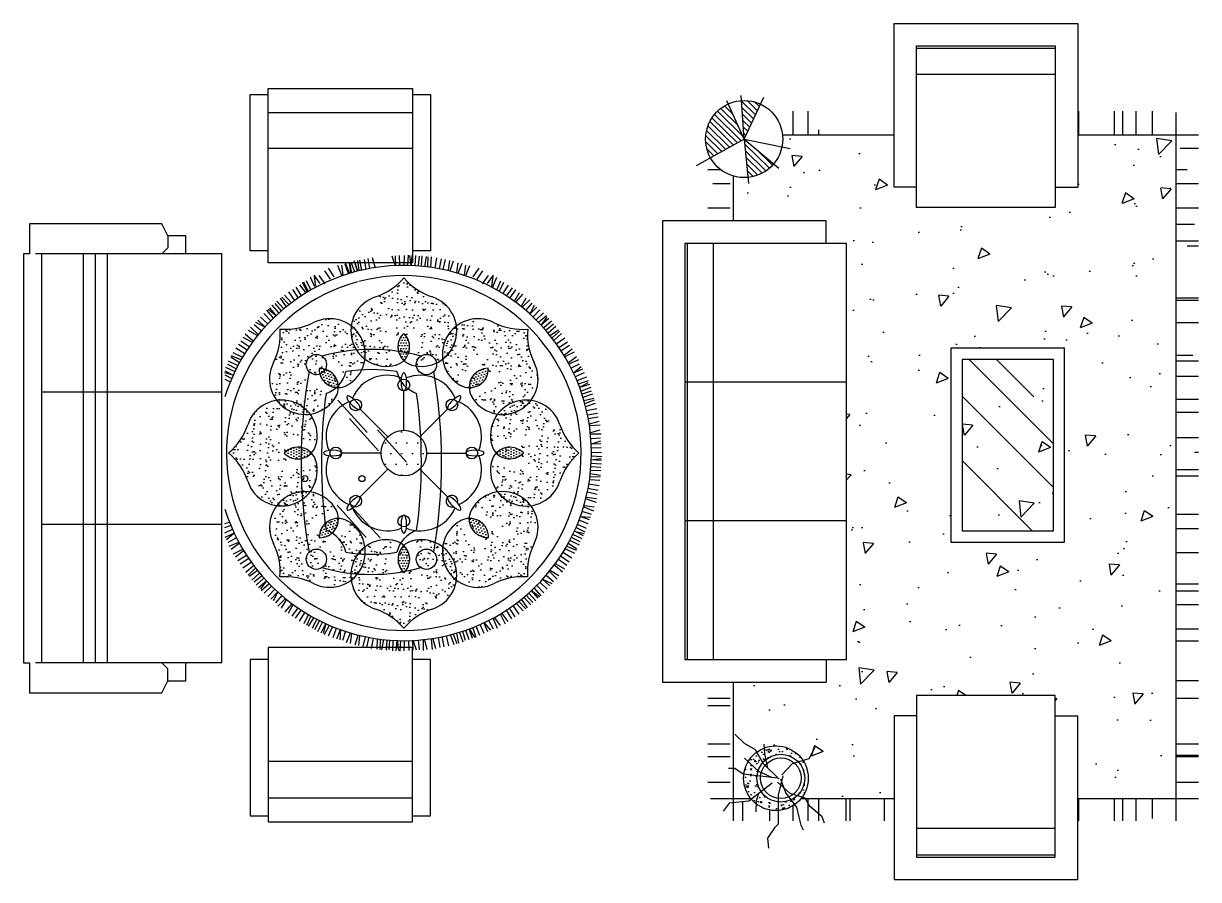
# Model space of a CAD drawing. Header units: inches. Extents: x 5.4 to 47.9, y 11.7 to 36.5.
# Drawn here: x 11.06 to 16.28, y 23.65 to 27.45 of the extents above; entities that cross this region are included whole.
import ezdxf

# ---------------------------------------------------------------- set-up
doc = ezdxf.new("R2010")
doc.units = ezdxf.units.IN
doc.header["$MEASUREMENT"] = 0
for name, color, linetype in [('02', 2, 'Continuous'), ('4', 4, 'Continuous'), ('8', 8, 'Continuous')]:
    doc.layers.add(name, color=color, linetype=linetype)

msp = doc.modelspace()

# ---------------------------------------------------------------- hatches: boundary and pattern name
at = {"layer": '8'}
h = msp.add_hatch(dxfattribs=at)
h.set_pattern_fill('ANSI31', color=256, scale=0.006, angle=359.5486, style=0)
h.set_pattern_definition([(135.4514, (14.361873, 28.790247), (0.01336385, 0.01357608), [])])
h.paths.add_polyline_path([(14.2498, 27.1117, -0.127626), (14.3344, 27.0959), (14.2616, 26.9407)])
h = msp.add_hatch(dxfattribs=at)
h.set_pattern_fill('ANSI31', color=256, scale=0.006, angle=359.5486, style=0)
h.set_pattern_definition([(135.45137, (10.571434, 49.799922), (0.013363849, 0.013576084), [])])
h.paths.add_polyline_path([(14.2616, 26.9407), (14.1913, 27.097, 0.295125), (14.0902, 26.9407, 0.127674), (14.1119, 26.8574)])
h.paths.add_polyline_path([(14.2616, 26.9407), (14.2785, 26.7702, 0.194779), (14.3924, 26.83)])
h = msp.add_hatch(dxfattribs=at)
h.set_pattern_fill('AR-RROOF', color=256, scale=0.01, angle=270, style=0)
h.set_pattern_definition([(270, (-125.73052, 72.96864), (0.254, -0.5588), [3.81, -0.508, 1.27, -0.254]), (270, (-125.60352, 72.63082), (0.33782, 0.254), [0.762, -0.08382, 1.524, -0.1905]), (270, (-125.51462, 72.84164), (0.17018, -1.3208), [2.032, -0.3556, 1.016, -0.254])])
h.paths.add_polyline_path([(14.9284, 23.911), (14.9284, 24.011), (14.5328, 24.011), (14.55, 23.9795), (14.6053, 23.9335), (14.6143, 23.911)])
h.paths.add_polyline_path([(14.9284, 26.9588), (14.9284, 27.0645), (14.3802, 27.0645, -0.177165), (14.432, 26.9588)])
h.paths.add_polyline_path([(15.7443, 27.0645), (15.7443, 26.9588), (16.181, 26.9588), (16.181, 27.0645)])
h.paths.add_polyline_path([(16.181, 23.911), (16.181, 24.011), (15.7443, 24.011), (15.7443, 23.911)])
h.paths.add_polyline_path([(14.2121, 23.992), (14.2121, 23.911), (14.4133, 23.911), (14.4133, 23.9575, -0.238927), (14.2933, 24.0075), (14.2828, 23.9994)])
h.paths.add_polyline_path([(14.5082, 23.911), (14.5039, 23.9273), (14.4947, 23.9718), (14.4858, 23.9836, -0.136349), (14.4133, 23.9575), (14.4133, 23.911)])
h.paths.add_polyline_path([(14.55, 23.9795), (14.5328, 24.011), (14.5149, 24.011, -0.069799), (14.4858, 23.9836), (14.4947, 23.9718), (14.5039, 23.9273), (14.5082, 23.911), (14.6143, 23.911), (14.6053, 23.9335)])
h = msp.add_hatch(dxfattribs=at)
h.set_pattern_fill('AR-RROOF', color=256, scale=0.01, angle=180, style=0)
h.set_pattern_definition([(180, (-125.73052, 72.96864), (-0.5588, -0.254), [3.81, -0.508, 1.27, -0.254]), (180, (-126.06834, 72.84164), (0.254, -0.33782), [0.762, -0.08382, 1.524, -0.1905]), (180, (-125.85752, 72.75274), (-1.3208, -0.17018), [2.032, -0.3556, 1.016, -0.254])])
h.paths.add_polyline_path([(16.181, 24.011), (16.281, 24.011), (16.281, 26.9588), (16.181, 26.9588)])
h.paths.add_polyline_path([(14.1006, 24.0144), (14.1989, 24.0144), (14.1989, 24.5282), (14.1006, 24.5282)])
h.paths.add_polyline_path([(14.1006, 26.5768), (14.1989, 26.5768), (14.1989, 26.7812, -0.173835), (14.1119, 26.8574), (14.1006, 26.8511)])
h = msp.add_hatch(dxfattribs=at)
h.set_pattern_fill('AR-CONC', color=256, scale=0.003, angle=180, style=0)
h.set_pattern_definition([(230, (-125.7305, 72.96864), (-0.546554, 0.0478173), [0.05715, -0.62865]), (175, (-125.7305, 72.96864), (0.1057285, -0.57317), [0.04572, -0.50292]), (280.451, (-125.77606, 72.9726), (-0.4408275, -0.52535), [0.04857, -0.53427]), (226.1842, (-125.7305, 72.81624), (-0.813237, 0.126127), [0.085725, -0.942975]), (276.6356, (-125.7983, 72.82675), (-0.7122127, -0.7422767), [0.072855, -0.801405]), (171.184, (-125.7305, 72.8162), (-0.712214, -0.7422754), [0.06858, -0.75438]), (201, (-125.8067, 72.85434), (-0.4548446, 0.3067966), [0.05715, -0.62865]), (146, (-125.8067, 72.85434), (-0.185406, -0.552564), [0.04572, -0.50292]), (251.4514, (-125.8446, 72.8799), (-0.6402495, -0.2457686), [0.04857, -0.53427]), (217.5, (-125.73052, 72.96864), (-0.0092658, -0.25366512), [0, -0.496824, 0, -0.51054, 0, -0.504825]), (187.5, (-125.73052, 72.96864), (-0.200459, -0.3005417), [0, -0.291084, 0, -0.485394, 0, -0.192405]), (147.5, (-125.5606, 72.96864), (-0.40677179, 0.01718623), [0, -0.1905, 0, -0.59436, 0, -0.78867]), (137.5, (-125.4844, 72.96864), (-0.44438754, -0.0762795), [0, -0.24765, 0, -0.394716, 0, -0.56007])])
h.paths.add_polyline_path([(14.716, 24.6279), (14.6258, 24.6279), (14.6258, 24.5282), (14.2121, 24.5282), (14.2121, 24.1436), (14.2199, 24.1436), (14.2567, 24.119), (14.2599, 24.1186, -0.940142), (14.5465, 24.1009, -0.156975), (14.5195, 24.017), (14.5315, 24.0132), (14.5328, 24.011), (14.9284, 24.011), (14.9284, 24.3785), (15.0282, 24.3785), (15.0282, 24.4686), (15.6445, 24.4686), (15.6445, 24.3785), (15.7443, 24.3785), (15.7443, 24.011), (16.181, 24.011), (16.181, 26.9588), (15.7443, 26.9588), (15.7443, 26.7266), (15.6445, 26.7266), (15.6445, 26.6364), (15.0282, 26.6364), (15.0282, 26.7266), (14.9284, 26.7266), (14.9284, 26.9588), (14.432, 26.9588, -0.026411), (14.433, 26.9407, -0.502986), (14.2121, 26.7767), (14.2121, 26.5768), (14.6258, 26.5768), (14.6258, 26.4771), (14.716, 26.4771), (14.716, 25.8607), (14.716, 25.2443)])
h.paths.add_polyline_path([(15.1805, 25.1504), (15.1805, 26.0113), (15.6861, 26.0113), (15.6861, 25.1504)], flags=16)
h.paths.add_polyline_path([(15.2303, 25.2003), (15.2303, 25.9615), (15.6362, 25.9615), (15.6362, 25.2003)], flags=0)
h = msp.add_hatch(dxfattribs=at)
h.set_pattern_fill('AR-SAND', color=256, scale=0.001148, angle=180, style=0)
h.set_pattern_definition([(142.5, (116.515305, -163.040775), (0.001836036, 0.056160169), [0, -0.04430268, 0, -0.04954905, 0, -0.0473630625]), (172.5, (116.515305, -163.040775), (-0.051582797, 0.08225568), [0, -0.02390013, 0, -0.039930705, 0, -0.0153019125]), (212.5, (116.551155, -163.040775), (-0.090766374, 0.000164917), [0, -0.01457325, 0, -0.0524637, 0, -0.068494275]), (222.5, (116.551155, -163.040775), (-0.087618103, 0.02558114), [0, -0.007286625, 0, -0.03439287, 0, -0.039347775])])
edge = h.paths.add_edge_path()
edge.add_arc((12.6716, 26.0888), 0.1581, 107.8127, 285.6497)
edge.add_arc((12.5341, 26.507), 0.2822, 288.4206, 319.6202)
edge.add_arc((12.9618, 26.5033), 0.278, 220.0906, 251.6934)
edge.add_arc((12.8262, 26.0887), 0.1581, 254.2999, 432.2377)
edge.add_arc((12.6919, 26.0167), 0.0829, 284.3889, 407.0425)
edge.add_arc((12.8064, 26.0172), 0.0836, 133.9628, 255.378)
h = msp.add_hatch(dxfattribs=at)
h.set_pattern_fill('AR-SAND', color=256, scale=0.001148, angle=135, style=0)
h.set_pattern_definition([(187.5, (219.473593, -34.431123), (-0.038412963, 0.04100951), [0, -0.04430268, 0, -0.04954905, 0, -0.0473630625]), (217.5, (219.47359, -34.43112), (-0.094638095, 0.021689004), [0, -0.02390013, 0, -0.039930705, 0, -0.0153019125]), (257.5, (219.498943, -34.405773), (-0.064298133, -0.064064905), [0, -0.01457325, 0, -0.0524637, 0, -0.068494275]), (267.5, (219.49894, -34.40577), (-0.080043952, -0.043866757), [0, -0.007286625, 0, -0.03439287, 0, -0.039347775])])
edge = h.paths.add_edge_path()
edge.add_arc((12.3102, 25.8751), 0.1581, 152.8127, 330.6497)
edge.add_arc((11.9173, 26.0736), 0.2822, 333.4206, 364.6202)
edge.add_arc((12.2223, 26.3734), 0.278, 265.0906, 296.6934)
edge.add_arc((12.4196, 25.9844), 0.1581, 299.2999, 477.2377)
edge.add_arc((12.3755, 25.8384), 0.0829, 329.3889, 452.0425)
edge.add_arc((12.4561, 25.9198), 0.0836, 178.9628, 300.378)
h = msp.add_hatch(dxfattribs=at)
h.set_pattern_fill('AR-SAND', color=256, scale=0.001148, angle=225, style=0)
h.set_pattern_definition([(97.5, (-47.227956, -181.17903), (0.04100951, 0.038412963), [0, -0.04430268, 0, -0.04954905, 0, -0.0473630625]), (127.5, (-47.227956, -181.17903), (0.021689004, 0.094638095), [0, -0.02390013, 0, -0.039930705, 0, -0.0153019125]), (167.5, (-47.202606, -181.20438), (-0.064064905, 0.064298133), [0, -0.01457325, 0, -0.0524637, 0, -0.068494275]), (177.5, (-47.202606, -181.20438), (-0.043866757, 0.080043952), [0, -0.007286625, 0, -0.03439287, 0, -0.039347775])])
edge = h.paths.add_edge_path()
edge.add_arc((13.0783, 25.9843), 0.1581, 62.8127, 240.6497)
edge.add_arc((13.2768, 26.3773), 0.2822, 243.4206, 274.6202)
edge.add_arc((13.5765, 26.0723), 0.278, 175.0906, 206.6934)
edge.add_arc((13.1876, 25.875), 0.1581, 209.2999, 387.2377)
edge.add_arc((13.0416, 25.9191), 0.0829, 239.3889, 362.0425)
edge.add_arc((13.123, 25.8385), 0.0836, 88.9628, 210.378)
h = msp.add_hatch(dxfattribs=at)
h.set_pattern_fill('DOTS', color=256, scale=0.00765, angle=180, style=0)
h.set_pattern_definition([(180, (116.515305, -163.040775), (-0.0060721875, 0.012144375), [0, -0.012144375])])
h.paths.add_polyline_path([(12.7489, 25.9566, 0.432463), (12.7484, 26.0774, 0.427632)])
h = msp.add_hatch(dxfattribs=at)
h.set_pattern_fill('AR-RROOF', color=256, scale=0.01995, angle=225, style=0)
h.set_pattern_definition([(315, (-4.46314, 29.00794), (0.429975, -1.146599), [7.60095, -1.01346, 2.53365, -0.50673]), (315, (-4.16574, 28.3522), (-0.834867, -0.118243), [1.52019, -0.16722, 3.04038, -0.38005]), (315, (-4.58855, 28.5242), (1.6231544, -2.103293), [4.05384, -0.70942, 2.02692, -0.50673])])
h.paths.add_polyline_path([(15.2303, 25.2003), (15.6362, 25.2003), (15.6362, 25.9615), (15.2303, 25.9615)])
h = msp.add_hatch(dxfattribs=at)
h.set_pattern_fill('DOTS', color=256, scale=0.00765, angle=135, style=0)
h.set_pattern_definition([(225, (219.473593, -34.431123), (-0.0128810549, 0.00429368496), [0, -0.012144375])])
h.paths.add_polyline_path([(12.4584, 25.8363, 0.432463), (12.3725, 25.9213, 0.427632)])
h = msp.add_hatch(dxfattribs=at)
h.set_pattern_fill('DOTS', color=256, scale=0.00765, angle=225, style=0)
h.set_pattern_definition([(135, (-47.227956, -181.179028), (0.00429368496, 0.0128810549), [0, -0.012144375])])
h.paths.add_polyline_path([(13.0394, 25.8362, 0.432463), (13.1245, 25.922, 0.427632)])
h = msp.add_hatch(dxfattribs=at)
h.set_pattern_fill('AR-SAND', color=256, scale=0.001148, angle=90, style=0)
h.set_pattern_definition([(232.5, (201.33534, 129.31214), (-0.056160169, 0.001836036), [0, -0.04430268, 0, -0.04954905, 0, -0.0473630625]), (262.5, (201.33534, 129.31214), (-0.08225568, -0.051582797), [0, -0.02390013, 0, -0.039930705, 0, -0.0153019125]), (302.5, (201.33534, 129.34799), (-0.000164917, -0.090766374), [0, -0.01457325, 0, -0.0524637, 0, -0.068494275]), (312.5, (201.33534, 129.34799), (-0.02558114, -0.087618103), [0, -0.007286625, 0, -0.03439287, 0, -0.039347775])])
edge = h.paths.add_edge_path()
edge.add_arc((12.2058, 25.4685), 0.1581, 197.8127, 375.6497)
edge.add_arc((11.7875, 25.331), 0.2822, 18.4206, 49.6202)
edge.add_arc((11.7913, 25.7586), 0.278, 310.0906, 341.6934)
edge.add_arc((12.2058, 25.6231), 0.1581, 344.2999, 522.2377)
edge.add_arc((12.2779, 25.4887), 0.0829, 14.3889, 137.0425)
edge.add_arc((12.2773, 25.6032), 0.0836, 223.9628, 345.378)
h = msp.add_hatch(dxfattribs=at)
h.set_pattern_fill('AR-SAND', color=256, scale=0.001148, angle=270, style=0)
h.set_pattern_definition([(52.5, (-175.83761, -78.22074), (0.056160169, -0.001836036), [0, -0.04430268, 0, -0.04954905, 0, -0.0473630625]), (82.5, (-175.83761, -78.22074), (0.08225568, 0.051582797), [0, -0.02390013, 0, -0.039930705, 0, -0.0153019125]), (122.5, (-175.83761, -78.25659), (0.000164917, 0.090766374), [0, -0.01457325, 0, -0.0524637, 0, -0.068494275]), (132.5, (-175.83761, -78.25659), (0.02558114, 0.087618103), [0, -0.007286625, 0, -0.03439287, 0, -0.039347775])])
edge = h.paths.add_edge_path()
edge.add_arc((13.292, 25.6229), 0.1581, 17.8127, 195.6497)
edge.add_arc((13.7102, 25.7604), 0.2822, 198.4206, 229.6202)
edge.add_arc((13.7064, 25.3328), 0.278, 130.0906, 161.6934)
edge.add_arc((13.2919, 25.4683), 0.1581, 164.2999, 342.2377)
edge.add_arc((13.2199, 25.6027), 0.0829, 194.3889, 317.0425)
edge.add_arc((13.2204, 25.4882), 0.0836, 43.9628, 165.378)
h = msp.add_hatch(dxfattribs=at)
h.set_pattern_fill('DOTS', color=256, scale=0.765, angle=360, style=0)
h.set_pattern_definition([(360, (8.507617, 32.763496), (0.02390625, -0.0478125), [0, -0.0478125])])
h.paths.add_polyline_path([(12.8502, 25.5457, 1), (12.6475, 25.5457, 1)])
h = msp.add_hatch(dxfattribs=at)
h.set_pattern_fill('DOTS', color=256, scale=0.00765, angle=90, style=0)
h.set_pattern_definition([(270, (201.33534, 129.312138), (-0.012144375, -0.0060721875), [0, -0.012144375])])
h.paths.add_polyline_path([(12.338, 25.5458, 0.432463), (12.2172, 25.5452, 0.427632)])
h = msp.add_hatch(dxfattribs=at)
h.set_pattern_fill('DOTS', color=256, scale=0.00765, angle=270, style=0)
h.set_pattern_definition([(90, (-175.837608, -78.22074), (0.012144375, 0.0060721875), [0, -0.012144375])])
h.paths.add_polyline_path([(13.1597, 25.5456, 0.432463), (13.2806, 25.5462, 0.427632)])
h = msp.add_hatch(dxfattribs=at)
h.set_pattern_fill('AR-SAND', color=256, scale=0.001148, angle=45, style=0)
h.set_pattern_definition([(277.5, (72.725688, 232.270426), (-0.04100951, -0.038412963), [0, -0.04430268, 0, -0.04954905, 0, -0.0473630625]), (307.5, (72.72569, 232.270426), (-0.021689004, -0.094638095), [0, -0.02390013, 0, -0.039930705, 0, -0.0153019125]), (347.5, (72.70034, 232.295776), (0.064064905, -0.064298133), [0, -0.01457325, 0, -0.0524637, 0, -0.068494275]), (357.5, (72.70034, 232.295776), (0.043866757, -0.080043952), [0, -0.007286625, 0, -0.03439287, 0, -0.039347775])])
edge = h.paths.add_edge_path()
edge.add_arc((12.4194, 25.1071), 0.1581, 242.8127, 420.6497)
edge.add_arc((12.221, 24.7141), 0.2822, 63.4206, 94.6202)
edge.add_arc((11.9212, 25.0191), 0.278, 355.0906, 386.6934)
edge.add_arc((12.3102, 25.2164), 0.1581, 29.2999, 207.2377)
edge.add_arc((12.4561, 25.1723), 0.0829, 59.3889, 182.0425)
edge.add_arc((12.3748, 25.2529), 0.0836, 268.9628, 390.378)
h = msp.add_hatch(dxfattribs=at)
h.set_pattern_fill('AR-SAND', color=256, scale=0.001148, angle=315, style=0)
h.set_pattern_definition([(7.5, (-193.97586, 85.52252), (0.038412963, -0.04100951), [0, -0.04430268, 0, -0.04954905, 0, -0.0473630625]), (37.5, (-193.97586, 85.52252), (0.094638095, -0.021689004), [0, -0.02390013, 0, -0.039930705, 0, -0.0153019125]), (77.5, (-194.00121, 85.49717), (0.064298133, 0.064064905), [0, -0.01457325, 0, -0.0524637, 0, -0.068494275]), (87.5, (-194.00121, 85.49717), (0.080043952, 0.043866757), [0, -0.007286625, 0, -0.03439287, 0, -0.039347775])])
edge = h.paths.add_edge_path()
edge.add_arc((13.1875, 25.2163), 0.1581, 332.8127, 510.6497)
edge.add_arc((13.5805, 25.0178), 0.2822, 153.4206, 184.6202)
edge.add_arc((13.2754, 24.718), 0.278, 85.0906, 116.6934)
edge.add_arc((13.0782, 25.107), 0.1581, 119.2999, 297.2377)
edge.add_arc((13.1222, 25.253), 0.0829, 149.3889, 272.0425)
edge.add_arc((13.0416, 25.1716), 0.0836, 358.9628, 480.378)
h = msp.add_hatch(dxfattribs=at)
h.set_pattern_fill('DOTS', color=256, scale=0.00765, angle=45, style=0)
h.set_pattern_definition([(315, (72.725688, 232.270426), (-0.00429368496, -0.0128810549), [0, -0.012144375])])
h.paths.add_polyline_path([(12.4583, 25.2552, 0.432463), (12.3733, 25.1694, 0.427632)])
h = msp.add_hatch(dxfattribs=at)
h.set_pattern_fill('DOTS', color=256, scale=0.00765, angle=315, style=0)
h.set_pattern_definition([(45, (-193.975861, 85.522521), (0.0128810549, -0.00429368496), [0, -0.012144375])])
h.paths.add_polyline_path([(13.0393, 25.2551, 0.432463), (13.1252, 25.1701, 0.427632)])
h = msp.add_hatch(dxfattribs=at)
h.set_pattern_fill('AR-SAND', color=256, scale=0.001148, angle=360, style=0)
h.set_pattern_definition([(322.5, (-91.017573, 214.132173), (-0.001836036, -0.056160169), [0, -0.04430268, 0, -0.04954905, 0, -0.0473630625]), (352.5, (-91.01757, 214.13217), (0.051582797, -0.08225568), [0, -0.02390013, 0, -0.039930705, 0, -0.0153019125]), (32.5, (-91.053423, 214.132173), (0.090766374, -0.000164917), [0, -0.01457325, 0, -0.0524637, 0, -0.068494275]), (42.5, (-91.05342, 214.13217), (0.087618103, -0.02558114), [0, -0.007286625, 0, -0.03439287, 0, -0.039347775])])
edge = h.paths.add_edge_path()
edge.add_arc((12.8261, 25.0026), 0.1581, 287.8127, 465.6497)
edge.add_arc((12.9636, 24.5844), 0.2822, 108.4206, 139.6202)
edge.add_arc((12.536, 24.5881), 0.278, 40.0906, 71.6934)
edge.add_arc((12.6715, 25.0026), 0.1581, 74.2999, 252.2377)
edge.add_arc((12.8059, 25.0747), 0.0829, 104.3889, 227.0425)
edge.add_arc((12.6914, 25.0742), 0.0836, 313.9628, 435.378)
h = msp.add_hatch(dxfattribs=at)
h.set_pattern_fill('DOTS', color=256, scale=0.00765, angle=360, style=0)
h.set_pattern_definition([(360, (-91.017573, 214.132173), (0.0060721875, -0.012144375), [0, -0.012144375])])
h.paths.add_polyline_path([(12.7488, 25.1348, 0.432463), (12.7494, 25.014, 0.427632)])
h = msp.add_hatch(dxfattribs=at)
h.set_pattern_fill('AR-CONC', color=256, scale=0.0004, angle=180, style=0)
h.set_pattern_definition([(310, (-3.39701, 28.159736), (0.07287387, 0.00637563), [0.00762, -0.08382]), (5, (-3.39701, 28.159736), (-0.01409713, -0.07642266), [0.006096, -0.067056]), (259.549, (-3.39094, 28.16027), (0.058777, -0.07004668), [0.006476, -0.071236]), (313.8158, (-3.39701, 28.13942), (0.1084316, 0.01681693), [0.01143, -0.12573]), (263.3644, (-3.38797, 28.14082), (0.0949617, -0.0989702), [0.009714, -0.106854]), (8.816, (-3.39701, 28.13942), (0.09496184, -0.09897005), [0.009144, -0.100584]), (339, (-3.38685, 28.144496), (0.06064595, 0.0409062), [0.00762, -0.08382]), (34, (-3.38685, 28.144496), (0.0247208, -0.0736752), [0.006096, -0.067056]), (288.5486, (-3.381796, 28.147904), (0.0853666, -0.03276914), [0.006476, -0.071236]), (322.5, (-3.39701, 28.159736), (0.00123544, -0.033822016), [0, -0.0662432, 0, -0.068072, 0, -0.06731]), (352.5, (-3.39701, 28.159736), (0.026727865, -0.04007223), [0, -0.0388112, 0, -0.0647192, 0, -0.025654]), (32.5, (-3.419666, 28.159736), (0.05423624, 0.002291498), [0, -0.0254, 0, -0.079248, 0, -0.105156]), (42.5, (-3.429826, 28.159736), (0.05925167, -0.0101706), [0, -0.03302, 0, -0.0526288, 0, -0.074676])])
edge = h.paths.add_edge_path()
edge.add_arc((14.4027, 24.1009), 0.1438, 0, 360)
edge = h.paths.add_edge_path(flags=17)
edge.add_arc((14.4246, 24.1009), 0.1063, 0, 360)

# ---------------------------------------------------------------- linework, layer by layer
at = {"layer": '02'}
for p, q in [((14.9284, 26.7266), (14.9284, 27.4542)), ((14.9284, 27.4542), (15.7443, 27.4542)), ((15.7443, 27.4542), (15.7443, 26.7266)), ((15.0282, 26.6364), (15.0282, 27.3545)), ((15.0282, 27.3545), (15.6445, 27.3545)), ((15.0282, 27.3441), (15.6445, 27.3441)), ((15.6445, 27.3545), (15.6445, 26.6364)), ((15.6445, 27.2275), (15.0282, 27.2275)), ((12.1458, 27.166), (12.787, 27.166)), ((12.1458, 26.3912), (12.1458, 27.166)), ((12.787, 27.166), (12.787, 26.3912)), ((12.0656, 26.4447), (12.0656, 27.1393)), ((12.0656, 27.1393), (12.1458, 27.1393)), ((12.787, 27.1393), (12.8672, 27.1393)), ((12.8672, 27.1393), (12.8672, 26.4447)), ((14.2616, 26.9407), (14.185, 27.111)), ((14.2616, 26.9407), (14.2483, 27.1339)), ((14.2616, 26.9407), (14.3491, 27.1272)), ((12.1458, 27.0592), (12.787, 27.0592)), ((16.181, 23.911), (16.181, 27.0588)), ((14.9284, 26.9588), (14.432, 26.9588)), ((16.281, 26.9588), (15.7443, 26.9588)), ((12.787, 26.8989), (12.1458, 26.8989)), ((14.2616, 26.9407), (14.0485, 26.8221)), ((14.2616, 26.9407), (14.4151, 26.8108)), ((14.2616, 26.9407), (14.4654, 26.8994)), ((14.2616, 26.9407), (14.2812, 26.7426)), ((14.2121, 26.7767), (14.2121, 26.5768)), ((15.0282, 26.7266), (14.9284, 26.7266)), ((15.6445, 26.7266), (15.7443, 26.7266)), ((15.6445, 26.6364), (15.0282, 26.6364)), ((11.0852, 26.5638), (11.0852, 26.4302)), ((11.673, 26.5638), (11.0852, 26.5638)), ((11.6997, 26.5104), (11.673, 26.5638)), ((14.6258, 26.5768), (13.8982, 26.5768)), ((13.8982, 26.5768), (13.8982, 24.5282)), ((14.6258, 26.4771), (14.6258, 26.5768)), ((11.6997, 26.5104), (11.6997, 26.4569)), ((11.7798, 26.5104), (11.6997, 26.5104)), ((11.7798, 26.4302), (11.7798, 26.5104)), ((11.0852, 26.4302), (11.0585, 26.4302)), ((11.0585, 26.4302), (11.0585, 24.6134)), ((11.9401, 26.4302), (11.1119, 26.4302)), ((11.1386, 26.4302), (11.1386, 24.6134)), ((11.3256, 24.6134), (11.3256, 26.4302)), ((11.3791, 24.6134), (11.3791, 26.4302)), ((11.4325, 24.6134), (11.4325, 26.4302)), ((11.6997, 26.4569), (11.673, 26.4302)), ((11.9401, 24.6134), (11.9401, 26.4302)), ((12.1458, 26.4447), (12.0656, 26.4447)), ((12.8672, 26.4447), (12.787, 26.4447)), ((13.9979, 26.4771), (13.9979, 24.6279)), ((14.716, 26.4771), (13.9979, 26.4771)), ((14.0083, 26.4771), (14.0083, 24.6279)), ((14.1249, 24.6279), (14.1249, 26.4771)), ((14.716, 24.6279), (14.716, 26.4771)), ((12.787, 26.3912), (12.1458, 26.3912)), ((12.4739, 26.3351), (12.4559, 26.3785)), ((12.4794, 26.3374), (12.4733, 26.3805)), ((12.5032, 26.3429), (12.4884, 26.385)), ((12.5077, 26.3455), (12.4897, 26.3889)), ((12.5133, 26.3478), (12.5072, 26.3909)), ((12.5179, 26.3451), (12.5082, 26.3906)), ((12.5313, 26.3506), (12.5154, 26.3923)), ((12.5425, 26.356), (12.5284, 26.3997)), ((12.544, 26.3546), (12.5292, 26.3967)), ((12.5497, 26.3577), (12.5447, 26.4013)), ((12.5626, 26.357), (12.5529, 26.4026)), ((12.5818, 26.3611), (12.5737, 26.406)), ((12.5981, 26.3651), (12.5909, 26.4097)), ((12.6222, 26.3711), (12.6102, 26.4133)), ((12.7115, 26.3771), (12.697, 26.4205)), ((12.7103, 26.4217), (12.7115, 26.3771)), ((12.7284, 26.4229), (12.7296, 26.3783)), ((12.7501, 26.4241), (12.7489, 26.3795)), ((12.7682, 26.4253), (12.7645, 26.3783)), ((12.7814, 26.3783), (12.7754, 26.4229)), ((12.7851, 26.4241), (12.7814, 26.3783)), ((12.8007, 26.4241), (12.7983, 26.3783)), ((12.8164, 26.4205), (12.8128, 26.3783)), ((12.8273, 26.3771), (12.8297, 26.4217)), ((12.8417, 26.3735), (12.8502, 26.4193)), ((12.8562, 26.3735), (12.8574, 26.4181)), ((12.8695, 26.3723), (12.8719, 26.4169)), ((12.8876, 26.3675), (12.896, 26.4133)), ((12.9069, 26.3639), (12.9165, 26.4085)), ((12.9235, 26.3613), (12.9338, 26.4053)), ((12.948, 26.3577), (12.953, 26.4013)), ((12.9552, 26.356), (12.9694, 26.3997)), ((12.9844, 26.3478), (12.9905, 26.3909)), ((12.99, 26.3455), (13.008, 26.3889)), ((13.0183, 26.3374), (13.0244, 26.3805)), ((13.0239, 26.3351), (13.0419, 26.3785)), ((12.3527, 26.2843), (12.3347, 26.3278)), ((12.3766, 26.2984), (12.3507, 26.3359)), ((12.3583, 26.2867), (12.3522, 26.3298)), ((12.3988, 26.2975), (12.3724, 26.3341)), ((12.4235, 26.3179), (12.3976, 26.3554)), ((12.44, 26.3286), (12.4147, 26.3677)), ((13.0577, 26.3286), (13.0831, 26.3677)), ((13.0742, 26.3179), (13.1002, 26.3554)), ((13.099, 26.2975), (13.1254, 26.3341)), ((13.1211, 26.2984), (13.1471, 26.3359)), ((13.1394, 26.2867), (13.1455, 26.3298)), ((13.145, 26.2843), (13.163, 26.3278)), ((12.2801, 26.2344), (12.2553, 26.2728)), ((12.2936, 26.2443), (12.2698, 26.2828)), ((12.3136, 26.2591), (12.2863, 26.2935)), ((12.3198, 26.263), (12.2989, 26.304)), ((12.3233, 26.2645), (12.304, 26.3048)), ((12.3351, 26.2707), (12.3169, 26.3114)), ((13.1626, 26.2707), (13.1808, 26.3114)), ((13.1744, 26.2645), (13.1937, 26.3048)), ((13.1893, 26.2531), (13.2146, 26.2922)), ((13.2058, 26.2424), (13.2317, 26.2799)), ((13.2201, 26.2337), (13.2465, 26.2703)), ((12.2144, 26.1875), (12.1846, 26.2207)), ((12.2272, 26.1952), (12.2008, 26.2335)), ((12.2374, 26.2054), (12.2067, 26.2378)), ((12.2476, 26.2139), (12.2178, 26.2472)), ((12.2639, 26.2233), (12.2374, 26.2617)), ((13.2414, 26.2209), (13.2627, 26.2593)), ((13.2474, 26.2166), (13.2772, 26.2516)), ((13.2713, 26.1979), (13.2934, 26.2354)), ((13.2755, 26.1936), (13.3088, 26.2268)), ((12.1266, 26.1661), (12.1573, 26.1338)), ((12.1385, 26.1798), (12.1692, 26.144)), ((12.1811, 26.1559), (12.1453, 26.1832)), ((12.1513, 26.1909), (12.1811, 26.1559)), ((12.1624, 26.202), (12.1931, 26.1679)), ((12.176, 26.2105), (12.2033, 26.1781)), ((13.2909, 26.1783), (13.319, 26.2115)), ((13.3088, 26.162), (13.3292, 26.203)), ((13.3395, 26.1944), (13.3088, 26.162)), ((13.3531, 26.1825), (13.3224, 26.1501)), ((13.3693, 26.168), (13.3369, 26.1373)), ((12.1163, 26.0877), (12.0831, 26.1158)), ((12.1325, 26.1056), (12.0916, 26.1261)), ((12.1001, 26.1363), (12.1325, 26.1056)), ((12.1121, 26.1499), (12.1445, 26.1193)), ((13.383, 26.156), (13.3472, 26.1254)), ((13.3591, 26.1134), (13.3864, 26.1492)), ((13.394, 26.1433), (13.3591, 26.1134)), ((13.4051, 26.1322), (13.3711, 26.1015)), ((13.4137, 26.1185), (13.3813, 26.0913)), ((12.0779, 26.0442), (12.043, 26.074)), ((12.0967, 26.0681), (12.0592, 26.0902)), ((12.101, 26.0724), (12.0677, 26.1056)), ((13.3907, 26.0802), (13.4239, 26.11)), ((13.3983, 26.0674), (13.4367, 26.0938)), ((13.4086, 26.0571), (13.441, 26.0878)), ((13.4171, 26.0469), (13.4503, 26.0767)), ((12.0415, 25.9861), (12.0024, 26.0115)), ((12.0522, 26.0026), (12.0147, 26.0286)), ((12.0609, 26.0169), (12.0242, 26.0433)), ((12.0737, 26.0383), (12.0353, 26.0595)), ((13.4265, 26.0307), (13.4648, 26.0571)), ((13.4376, 26.0145), (13.4759, 26.0392)), ((13.4475, 26.001), (13.4859, 26.0247)), ((13.4623, 25.981), (13.4967, 26.0083)), ((15.6861, 26.0113), (15.1805, 26.0113)), ((15.1805, 26.0113), (15.1805, 25.1504)), ((15.6861, 25.1504), (15.6861, 26.0113)), ((12.0183, 25.9461), (11.9793, 25.9714)), ((12.0239, 25.9595), (11.9832, 25.9776)), ((12.0301, 25.9713), (11.9898, 25.9906)), ((13.4662, 25.9748), (13.5071, 25.9957)), ((13.4811, 25.9483), (13.5159, 25.9745)), ((13.4834, 25.9427), (13.5268, 25.9607)), ((15.6362, 25.9615), (15.2303, 25.9615)), ((15.2303, 25.9615), (15.2303, 25.2003)), ((15.6362, 25.2003), (15.6362, 25.9615)), ((11.9531, 25.9115), (11.9908, 25.8922)), ((11.9559, 25.9276), (11.9973, 25.9078)), ((11.9652, 25.9407), (12.0028, 25.9212)), ((12.0095, 25.9341), (11.9692, 25.9534)), ((13.4917, 25.9227), (13.5304, 25.9426)), ((13.502, 25.9009), (13.5366, 25.9308)), ((13.5428, 25.919), (13.502, 25.9009)), ((11.9908, 25.8922), (11.9531, 25.9022)), ((11.9531, 25.8925), (11.9844, 25.8766)), ((11.9531, 25.8734), (11.9772, 25.8626)), ((13.5508, 25.9028), (13.5101, 25.8846)), ((13.5602, 25.8832), (13.5186, 25.8672)), ((13.5683, 25.8669), (13.5235, 25.8523)), ((13.5299, 25.8367), (13.5688, 25.8593)), ((14.716, 25.8607), (13.9979, 25.8607)), ((11.9401, 25.8157), (11.1386, 25.8157)), ((12.7489, 25.647), (12.7489, 25.8208)), ((13.5736, 25.8509), (13.5299, 25.8367)), ((13.5796, 25.8364), (13.5364, 25.8211)), ((13.5823, 25.8205), (13.5419, 25.8077)), ((13.5463, 25.7939), (13.5885, 25.8087)), ((12.5853, 25.6373), (12.4559, 25.7805)), ((13.5485, 25.7791), (13.5941, 25.7889)), ((13.5541, 25.7658), (13.5957, 25.7817)), ((13.558, 25.753), (13.6002, 25.7679)), ((12.6364, 25.5555), (12.507, 25.6987)), ((12.6772, 25.6173), (12.5544, 25.7402)), ((12.8205, 25.6173), (12.9434, 25.7402)), ((13.5605, 25.7345), (13.6061, 25.7442)), ((13.5646, 25.7153), (13.6095, 25.7234)), ((13.5686, 25.699), (13.6132, 25.7062)), ((12.7608, 25.5055), (12.6314, 25.6486)), ((13.5746, 25.6749), (13.6168, 25.6869)), ((13.5758, 25.6676), (13.6216, 25.6712)), ((13.5794, 25.6375), (13.6216, 25.6483)), ((13.5794, 25.6314), (13.6264, 25.6314)), ((13.5794, 25.6097), (13.6228, 25.6133)), ((13.5806, 25.5856), (13.624, 25.6001)), ((12.6475, 25.5457), (12.4738, 25.5457)), ((12.8502, 25.5457), (13.0239, 25.5457)), ((13.6252, 25.5868), (13.5806, 25.5856)), ((13.6264, 25.5687), (13.5818, 25.5675)), ((13.6276, 25.547), (13.583, 25.5482)), ((13.6288, 25.5289), (13.5818, 25.5325)), ((13.5818, 25.5156), (13.6264, 25.5217)), ((13.6276, 25.512), (13.5818, 25.5156)), ((13.6276, 25.4963), (13.5818, 25.4988)), ((12.6772, 25.4741), (12.5544, 25.3512)), ((12.8205, 25.4741), (12.9434, 25.3512)), ((13.577, 25.4553), (13.6228, 25.4469)), ((13.577, 25.4409), (13.6216, 25.4397)), ((13.5806, 25.4698), (13.6252, 25.4674)), ((13.624, 25.4807), (13.5818, 25.4843)), ((13.5674, 25.3902), (13.612, 25.3806)), ((13.571, 25.4095), (13.6168, 25.4011)), ((13.5758, 25.4276), (13.6204, 25.4252)), ((13.5595, 25.3419), (13.6032, 25.3277)), ((13.5612, 25.349), (13.6047, 25.344)), ((13.5648, 25.3736), (13.6088, 25.3632)), ((12.5819, 25.1703), (12.4525, 25.3135)), ((12.6433, 25.1682), (12.5138, 25.3114)), ((13.5407, 25.287), (13.5822, 25.2738)), ((13.549, 25.3071), (13.5924, 25.2891)), ((13.5513, 25.3126), (13.5944, 25.3065)), ((11.9401, 25.2279), (11.1386, 25.2279)), ((11.9531, 25.2322), (11.9743, 25.2391)), ((13.5612, 25.2106), (13.5205, 25.2288)), ((13.5684, 25.2311), (13.5268, 25.2471)), ((13.5742, 25.2483), (13.5326, 25.2643)), ((13.5326, 25.2643), (13.5782, 25.261)), ((14.716, 25.2443), (13.9979, 25.2443)), ((11.9531, 25.2142), (11.9792, 25.2242)), ((11.9531, 25.1914), (11.9877, 25.2068)), ((11.955, 25.1724), (11.9957, 25.1905)), ((11.9957, 25.1905), (11.9612, 25.1606)), ((13.5418, 25.1638), (13.5005, 25.1836)), ((13.5069, 25.1992), (13.5504, 25.1877)), ((13.5478, 25.1783), (13.5069, 25.1992)), ((13.5554, 25.1934), (13.5134, 25.2148)), ((15.2303, 25.2003), (15.6362, 25.2003)), ((12.006, 25.1687), (11.9673, 25.1488)), ((12.0143, 25.1487), (11.9709, 25.1307)), ((12.0167, 25.1431), (11.9818, 25.1169)), ((13.4738, 25.1319), (13.5146, 25.1137)), ((13.4794, 25.1453), (13.5185, 25.12)), ((13.4883, 25.1573), (13.5285, 25.138)), ((13.5325, 25.1507), (13.4949, 25.1702)), ((15.1805, 25.1504), (15.6861, 25.1504)), ((12.0315, 25.1166), (11.9906, 25.0957)), ((12.0354, 25.1104), (12.0011, 25.0831)), ((12.0502, 25.0904), (12.0118, 25.0667)), ((12.0601, 25.0769), (12.0218, 25.0522)), ((13.4369, 25.0745), (13.4735, 25.0481)), ((13.4456, 25.0888), (13.4831, 25.0628)), ((13.4563, 25.1053), (13.4954, 25.0799)), ((13.4677, 25.1201), (13.5079, 25.1008)), ((12.0712, 25.0607), (12.0329, 25.0343)), ((12.0806, 25.0445), (12.0474, 25.0147)), ((12.0892, 25.0342), (12.0568, 25.0036)), ((12.0994, 25.024), (12.061, 24.9976)), ((13.3968, 25.019), (13.43, 24.9858)), ((13.401, 25.0233), (13.4385, 25.0012)), ((13.4198, 25.0472), (13.4547, 25.0174)), ((13.4241, 25.0531), (13.4624, 25.0319)), ((12.1071, 25.0112), (12.0738, 24.9814)), ((12.0841, 24.9729), (12.1164, 25.0001)), ((12.0926, 24.9592), (12.1267, 24.9899)), ((12.1037, 24.9481), (12.1386, 24.978)), ((12.1386, 24.978), (12.1114, 24.9422)), ((12.1148, 24.9353), (12.1506, 24.966)), ((13.3857, 24.9415), (13.3533, 24.9721)), ((13.3976, 24.9551), (13.3652, 24.9858)), ((13.3652, 24.9858), (13.4061, 24.9653)), ((13.3814, 25.0037), (13.4147, 24.9756)), ((12.1284, 24.9234), (12.1608, 24.9541)), ((12.1446, 24.9089), (12.1753, 24.9413)), ((12.1583, 24.897), (12.1889, 24.9293)), ((12.1889, 24.9293), (12.1685, 24.8884)), ((12.2068, 24.9131), (12.1787, 24.8799)), ((13.3217, 24.8809), (13.2944, 24.9133)), ((13.3353, 24.8894), (13.3047, 24.9235)), ((13.3166, 24.9355), (13.3524, 24.9082)), ((13.3464, 24.9005), (13.3166, 24.9355)), ((13.3592, 24.9116), (13.3285, 24.9474)), ((13.3712, 24.9252), (13.3405, 24.9576)), ((12.2222, 24.8978), (12.189, 24.8646)), ((12.2265, 24.8935), (12.2043, 24.856)), ((12.2503, 24.8748), (12.2205, 24.8398)), ((12.2563, 24.8705), (12.235, 24.8321)), ((13.2339, 24.8681), (13.2603, 24.8297)), ((13.2501, 24.8775), (13.2799, 24.8442)), ((13.2603, 24.886), (13.291, 24.8536)), ((13.2705, 24.8962), (13.297, 24.8579)), ((13.2833, 24.9039), (13.3132, 24.8707)), ((12.2776, 24.8577), (12.2512, 24.8211)), ((12.292, 24.849), (12.266, 24.8115)), ((12.3084, 24.8383), (12.2831, 24.7992)), ((12.3233, 24.8269), (12.304, 24.7866)), ((12.3351, 24.8207), (12.3169, 24.78)), ((12.3485, 24.8152), (12.3231, 24.7761)), ((13.1459, 24.8112), (13.1639, 24.7678)), ((13.1515, 24.8135), (13.1777, 24.7787)), ((13.178, 24.8284), (13.1988, 24.7874)), ((13.1842, 24.8323), (13.2115, 24.7979)), ((13.2042, 24.847), (13.2279, 24.8086)), ((13.2177, 24.857), (13.2424, 24.8186)), ((12.3605, 24.8063), (12.3412, 24.766)), ((12.3539, 24.7621), (12.3734, 24.7996)), ((12.367, 24.7527), (12.3867, 24.7941)), ((12.3815, 24.7467), (12.4023, 24.7876)), ((12.4023, 24.7876), (12.3908, 24.7441)), ((12.3966, 24.7392), (12.4179, 24.7812)), ((12.4138, 24.7333), (12.432, 24.7741)), ((12.4343, 24.7261), (12.4503, 24.7678)), ((12.4515, 24.7203), (12.4674, 24.762)), ((12.4674, 24.762), (12.4642, 24.7164)), ((13.0395, 24.715), (13.0243, 24.7582)), ((13.0399, 24.7646), (13.0625, 24.7258)), ((13.054, 24.721), (13.0399, 24.7646)), ((13.0701, 24.7263), (13.0555, 24.7711)), ((13.0864, 24.7343), (13.0704, 24.776)), ((13.1059, 24.7438), (13.0878, 24.7845)), ((13.1222, 24.7518), (13.104, 24.7925)), ((13.104, 24.7925), (13.134, 24.758)), ((13.1259, 24.8029), (13.1458, 24.7642)), ((12.4902, 24.7539), (12.4769, 24.7124)), ((12.5102, 24.7456), (12.4922, 24.7021)), ((12.5158, 24.7433), (12.5097, 24.7001)), ((12.545, 24.7351), (12.5309, 24.6914)), ((12.5522, 24.7334), (12.5472, 24.6898)), ((12.5768, 24.7297), (12.5664, 24.6858)), ((12.5934, 24.7272), (12.5837, 24.6826)), ((12.6127, 24.7236), (12.6042, 24.6778)), ((12.6308, 24.7188), (12.6283, 24.6742)), ((12.644, 24.7176), (12.6428, 24.673)), ((12.6585, 24.7176), (12.6501, 24.6718)), ((12.673, 24.7139), (12.6706, 24.6694)), ((12.6838, 24.6706), (12.6874, 24.7127)), ((12.6995, 24.6669), (12.7019, 24.7127)), ((12.7152, 24.6669), (12.7188, 24.7127)), ((12.7188, 24.7127), (12.7248, 24.6682)), ((12.7321, 24.6657), (12.7357, 24.7127)), ((12.7502, 24.6669), (12.7514, 24.7115)), ((12.7719, 24.6682), (12.7707, 24.7127)), ((12.79, 24.6694), (12.7888, 24.7139)), ((12.7888, 24.7139), (12.8032, 24.6706)), ((12.8129, 24.7152), (12.8165, 24.6718)), ((12.8346, 24.7152), (12.8346, 24.6682)), ((12.8406, 24.7152), (12.8515, 24.673)), ((12.8708, 24.7188), (12.8744, 24.673)), ((12.878, 24.72), (12.8901, 24.6778)), ((12.9021, 24.726), (12.9094, 24.6814)), ((12.9184, 24.73), (12.9266, 24.6851)), ((12.9376, 24.734), (12.9474, 24.6885)), ((12.9562, 24.7365), (12.971, 24.6944)), ((12.9689, 24.7405), (12.9849, 24.6988)), ((12.9823, 24.746), (12.992, 24.7005)), ((12.997, 24.7482), (13.0119, 24.7061)), ((13.0237, 24.7123), (13.0109, 24.7526)), ((12.1458, 24.6821), (12.1458, 23.9073)), ((12.787, 24.6821), (12.1458, 24.6821)), ((12.787, 23.9073), (12.787, 24.6821)), ((11.0585, 24.6134), (11.0852, 24.6134)), ((11.0852, 24.6134), (11.0852, 24.4798)), ((11.9401, 24.6134), (11.1119, 24.6134)), ((11.6997, 24.5867), (11.673, 24.6134)), ((11.7798, 24.5333), (11.7798, 24.6134)), ((12.0656, 24.6287), (12.0656, 23.934)), ((12.1458, 24.6287), (12.0656, 24.6287)), ((12.8672, 24.6287), (12.787, 24.6287)), ((12.8672, 23.934), (12.8672, 24.6287)), ((13.9979, 24.6279), (14.716, 24.6279)), ((14.6258, 24.6279), (14.6258, 24.5282)), ((11.6997, 24.5333), (11.6997, 24.5867)), ((11.673, 24.4798), (11.6997, 24.5333)), ((11.6997, 24.5333), (11.7798, 24.5333)), ((13.8982, 24.5282), (14.6258, 24.5282)), ((14.2121, 24.5282), (14.2121, 23.911)), ((11.0852, 24.4798), (11.673, 24.4798)), ((15.6445, 24.4686), (15.0282, 24.4686)), ((15.0282, 24.4686), (15.0282, 23.7506)), ((15.6445, 23.7506), (15.6445, 24.4686)), ((15.0282, 24.3785), (14.9284, 24.3785)), ((14.9284, 24.3785), (14.9284, 23.6508)), ((15.6445, 24.3785), (15.7443, 24.3785)), ((15.7443, 23.6508), (15.7443, 24.3785)), ((14.2628, 24.2555), (14.2199, 24.2969)), ((14.312, 24.2264), (14.2628, 24.2555)), ((14.3534, 24.211), (14.3504, 24.2524)), ((14.55, 24.188), (14.5776, 24.2386)), ((14.3273, 24.1313), (14.2628, 24.1896)), ((14.3473, 24.165), (14.312, 24.2264)), ((14.3674, 24.1454), (14.3534, 24.211)), ((14.4763, 24.1666), (14.55, 24.188)), ((12.787, 24.1745), (12.1458, 24.1745)), ((14.2199, 24.1436), (14.1922, 24.1436)), ((14.2567, 24.119), (14.2199, 24.1436)), ((14.3872, 24.1022), (14.3273, 24.1313)), ((14.4179, 24.096), (14.3473, 24.165)), ((14.4287, 24.116), (14.4763, 24.1666)), ((14.4102, 24.1006), (14.2567, 24.119)), ((14.3857, 24.0791), (14.2828, 23.9994)), ((14.4102, 24.0837), (14.464, 24.0347)), ((14.4333, 24.1114), (14.4133, 24.0255)), ((14.4225, 24.096), (14.4471, 24.0347)), ((14.3258, 24.0327), (14.315, 23.9994)), ((14.4133, 24.0255), (14.4133, 23.8966)), ((14.4471, 24.0347), (14.4947, 23.9718)), ((14.464, 24.0347), (14.5315, 24.0132)), ((12.1458, 24.0142), (12.787, 24.0142)), ((14.1121, 24.011), (14.2904, 24.011)), ((14.1953, 23.9902), (14.1676, 23.9549)), ((14.2828, 23.9994), (14.1953, 23.9902)), ((14.315, 23.9994), (14.3135, 23.9519)), ((14.4947, 23.9718), (14.5039, 23.9273)), ((14.5149, 24.011), (14.9284, 24.011)), ((14.5315, 24.0132), (14.55, 23.9795)), ((14.55, 23.9795), (14.6053, 23.9335)), ((15.7443, 24.011), (16.281, 24.011)), ((12.0656, 23.934), (12.1458, 23.934)), ((12.787, 23.934), (12.8672, 23.934)), ((14.5039, 23.9273), (14.5131, 23.892)), ((14.6053, 23.9335), (14.6175, 23.9028)), ((12.1458, 23.9073), (12.787, 23.9073)), ((14.3964, 23.8798), (14.3657, 23.8338)), ((14.4133, 23.8966), (14.3964, 23.8798)), ((14.5131, 23.892), (14.5239, 23.8721)), ((15.6445, 23.8775), (15.0282, 23.8775)), ((14.3657, 23.8338), (14.3703, 23.7893)), ((15.0282, 23.7609), (15.6445, 23.7609)), ((15.0282, 23.7506), (15.6445, 23.7506)), ((14.9284, 23.6508), (15.7443, 23.6508))]:
    msp.add_line(p, q, dxfattribs=at)
for centre, radius in [((14.2616, 26.9407), 0.1714), ((12.3601, 25.9388), 0.045), ((12.8493, 25.9388), 0.045), ((12.7489, 25.8482), 0.026), ((12.535, 25.7596), 0.026), ((12.9627, 25.7596), 0.026), ((12.7489, 25.5457), 0.1013), ((12.4464, 25.5457), 0.026), ((13.0513, 25.5457), 0.026), ((12.3088, 25.4323), 0.0136), ((12.5627, 25.4323), 0.0136), ((12.535, 25.3318), 0.026), ((12.7489, 25.2432), 0.026), ((12.3601, 25.0738), 0.045), ((12.8493, 25.0738), 0.045), ((14.4246, 24.1009), 0.1063), ((14.4246, 24.1009), 0.0903)]:
    msp.add_circle(centre, radius, dxfattribs=at)
for centre, radius, start, end in [((12.7489, 25.5457), 0.8338, 197.3822, 162.6178), ((12.7489, 25.5457), 0.788, 105.1361, 104.6668), ((12.5341, 26.507), 0.2822, 288.4206, 319.6202), ((12.9618, 26.5033), 0.278, 220.0906, 251.6934), ((12.6716, 26.0888), 0.1581, 107.8127, 285.6497), ((12.8262, 26.0887), 0.1581, 254.2999, 72.2377), ((12.2223, 26.3734), 0.278, 265.0906, 296.6934), ((12.4196, 25.9844), 0.1581, 299.2999, 117.2377), ((13.0783, 25.9843), 0.1581, 62.8127, 240.6497), ((13.2768, 26.3773), 0.2822, 243.4206, 274.6202), ((11.9173, 26.0736), 0.2822, 333.4206, 4.6202), ((12.6919, 26.0167), 0.0829, 284.3889, 47.0425), ((12.8064, 26.0172), 0.0836, 133.9628, 255.378), ((13.5765, 26.0723), 0.278, 175.0906, 206.6934), ((12.6047, 25.1909), 0.8154, 74.3779, 105.6221), ((12.3102, 25.8751), 0.1581, 152.8127, 330.6497), ((14.6153, 25.5063), 2.3228, 170.0481, 189.9519), ((12.3755, 25.8384), 0.0829, 329.3889, 92.0425), ((12.4561, 25.9198), 0.0836, 178.9628, 300.378), ((12.3601, 25.9388), 0.135, 288.7449, 346.5464), ((12.6047, 25.1909), 0.7254, 81.0111, 98.9889), ((12.8493, 25.9388), 0.135, 193.4536, 251.2551), ((10.594, 25.5063), 2.3228, 350.0481, 9.9519), ((13.0416, 25.9191), 0.0829, 239.3889, 2.0425), ((13.123, 25.8385), 0.0836, 88.9628, 210.378), ((13.1876, 25.875), 0.1581, 209.2999, 27.2377), ((12.676, 25.7217), 0.1695, 68.6608, 156.3392), ((12.8218, 25.7217), 0.1695, 23.6608, 111.3392), ((14.6153, 25.5063), 2.2328, 172.1576, 187.8424), ((10.594, 25.5063), 2.2328, 352.1576, 7.8424), ((12.2058, 25.6231), 0.1581, 344.2999, 162.2377), ((12.5729, 25.6186), 0.1695, 113.6608, 201.3392), ((12.9248, 25.6186), 0.1695, 338.6608, 66.3392), ((13.292, 25.6229), 0.1581, 17.8127, 195.6497), ((11.7913, 25.7586), 0.278, 310.0906, 341.6934), ((13.7102, 25.7604), 0.2822, 198.4206, 229.6202), ((11.7875, 25.331), 0.2822, 18.4206, 49.6202), ((12.2773, 25.6032), 0.0836, 223.9628, 345.378), ((12.2779, 25.4887), 0.0829, 14.3889, 137.0425), ((13.2199, 25.6027), 0.0829, 194.3889, 317.0425), ((13.2204, 25.4882), 0.0836, 43.9628, 165.378), ((13.7064, 25.3328), 0.278, 130.0906, 161.6934), ((12.2058, 25.4685), 0.1581, 197.8127, 15.6497), ((12.5729, 25.4728), 0.1695, 158.6608, 246.3392), ((12.9248, 25.4728), 0.1695, 293.6608, 21.3392), ((13.2919, 25.4683), 0.1581, 164.2999, 342.2377), ((12.3102, 25.2164), 0.1581, 29.2999, 207.2377), ((12.9627, 25.3318), 0.026, 342.7044, 287.2956), ((13.1875, 25.2163), 0.1581, 332.8127, 150.6497), ((12.3748, 25.2529), 0.0836, 268.9628, 30.378), ((12.676, 25.3697), 0.1695, 203.6608, 291.3392), ((12.8218, 25.3697), 0.1695, 248.6608, 336.3392), ((13.1222, 25.253), 0.0829, 149.3889, 272.0425), ((12.4194, 25.1071), 0.1581, 242.8127, 60.6497), ((12.4561, 25.1723), 0.0829, 59.3889, 182.0425), ((13.0782, 25.107), 0.1581, 119.2999, 297.2377), ((13.0416, 25.1716), 0.0836, 358.9628, 120.378), ((12.3601, 25.0738), 0.135, 13.4536, 71.2551), ((12.8493, 25.0738), 0.135, 108.7449, 166.5464), ((11.9212, 25.0191), 0.278, 355.0906, 26.6934), ((12.6715, 25.0026), 0.1581, 74.2999, 252.2377), ((12.6914, 25.0742), 0.0836, 313.9628, 75.378), ((12.8059, 25.0747), 0.0829, 104.3889, 227.0425), ((12.8261, 25.0026), 0.1581, 287.8127, 105.6497), ((13.5805, 25.0178), 0.2822, 153.4206, 184.6202), ((12.6047, 25.8217), 0.7254, 261.0111, 278.9889), ((12.6047, 25.8217), 0.8154, 254.3779, 285.6221), ((12.221, 24.7141), 0.2822, 63.4206, 94.6202), ((13.2754, 24.718), 0.278, 85.0906, 116.6934), ((12.536, 24.5881), 0.278, 40.0906, 71.6934), ((12.9636, 24.5844), 0.2822, 108.4206, 139.6202)]:
    msp.add_arc(centre, radius, start, end, dxfattribs=at)
at = {"layer": '02', "extrusion": (0, 0, -1)}
for centre, major_axis in [((12.7489, 25.8622), (0, -0.0405)), ((12.525, 25.7695), (0.0286, -0.0286)), ((12.9727, 25.7695), (-0.0286, -0.0286)), ((12.4323, 25.5457), (0.0405, 0)), ((13.0654, 25.5457), (-0.0405, 0)), ((12.525, 25.3219), (0.0286, 0.0286)), ((12.9727, 25.3219), (-0.0286, 0.0286)), ((12.7489, 25.2292), (0, 0.0405))]:
    msp.add_ellipse(centre, major_axis=major_axis, ratio=0.306812, dxfattribs=at)
at = {"layer": '4'}
msp.add_circle((14.4027, 24.1009), 0.1438, dxfattribs=at)

doc.saveas('drawing.dxf')
